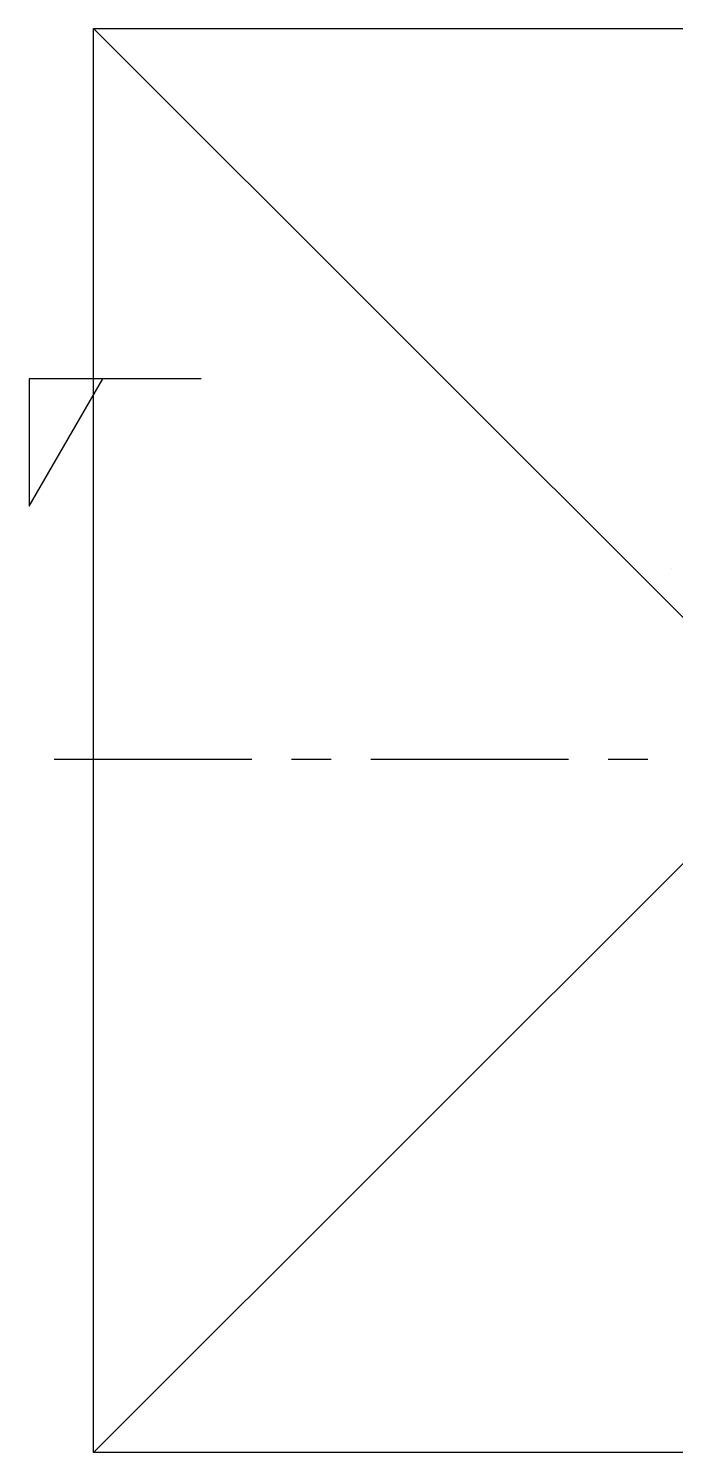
# Model space of a CAD drawing. Extents: x -668440 to 1010955, y -1678500 to 210463.
# Drawn here: x -329025 to -320852, y -903079 to -885079 of the extents above; entities that cross this region are included whole.
import ezdxf

# ---------------------------------------------------------------- set-up
doc = ezdxf.new("R2010")
doc.units = 0
doc.header["$MEASUREMENT"] = 0
doc.linetypes.add('CENTER', pattern=[2, 1.25, -0.25, 0.25, -0.25])
doc.layers.get('0').update_dxf_attribs({"color": 3, "linetype": 'CONTINUOUS'})
doc.layers.add('00_ADDL', color=253, linetype='CONTINUOUS', plot=False)
for name, color, linetype in [('100', 5, 'CENTER'), ('_1-3_L-CS', 1, 'CONTINUOUS'), ('BEAM_H-700x200x9x16x13', 7, 'CONTINUOUS')]:
    doc.layers.add(name, color=color, linetype=linetype)

# ---------------------------------------------------------------- blocks, each defined once
blk = doc.blocks.new('剛接合部C1Y')
at = {"layer": '00_ADDL'}
for p, q in [((-199890.09265, -393132.59222), (-198090.09265, -394932.59222)), ((-198090.09265, -393132.59222), (-199890.09265, -394932.59222))]:
    blk.add_line(p, q, dxfattribs=at)
blk.add_lwpolyline([(-199890.09265, -394932.59222), (-199890.09265, -393132.59222), (-198090.09265, -393132.59222), (-198090.09265, -394932.59222)], close=True, dxfattribs=at)
at = {"layer": '100', "linetype": 'CENTER', "ltscale": 200}
blk.add_line((-196090.09265, -394056.59222), (-201890.09265, -394056.59222), dxfattribs=at)
at = {"layer": '_1-3_L-CS'}
for p, q in [((-199754.38645, -393575.29403), (-199971.5216, -393575.29403)), ((-199971.5216, -393575.29403), (-199971.5216, -393736.36381)), ((-199971.5216, -393736.36381), (-199878.52793, -393575.29403))]:
    blk.add_line(p, q, dxfattribs=at)
at = {"layer": 'BEAM_H-700x200x9x16x13'}
blk.add_line((-199160.09265, -393815.59222), (-199160.09265, -393815.59222), dxfattribs=at)

msp = doc.modelspace()

# ---------------------------------------------------------------- block references
at = {"xscale": 10, "yscale": 10, "zscale": 10}
msp.add_blockref('剛接合部C1Y', (1670698.6842, 3046247.35843, 5600), dxfattribs=at)

doc.saveas('drawing.dxf')
